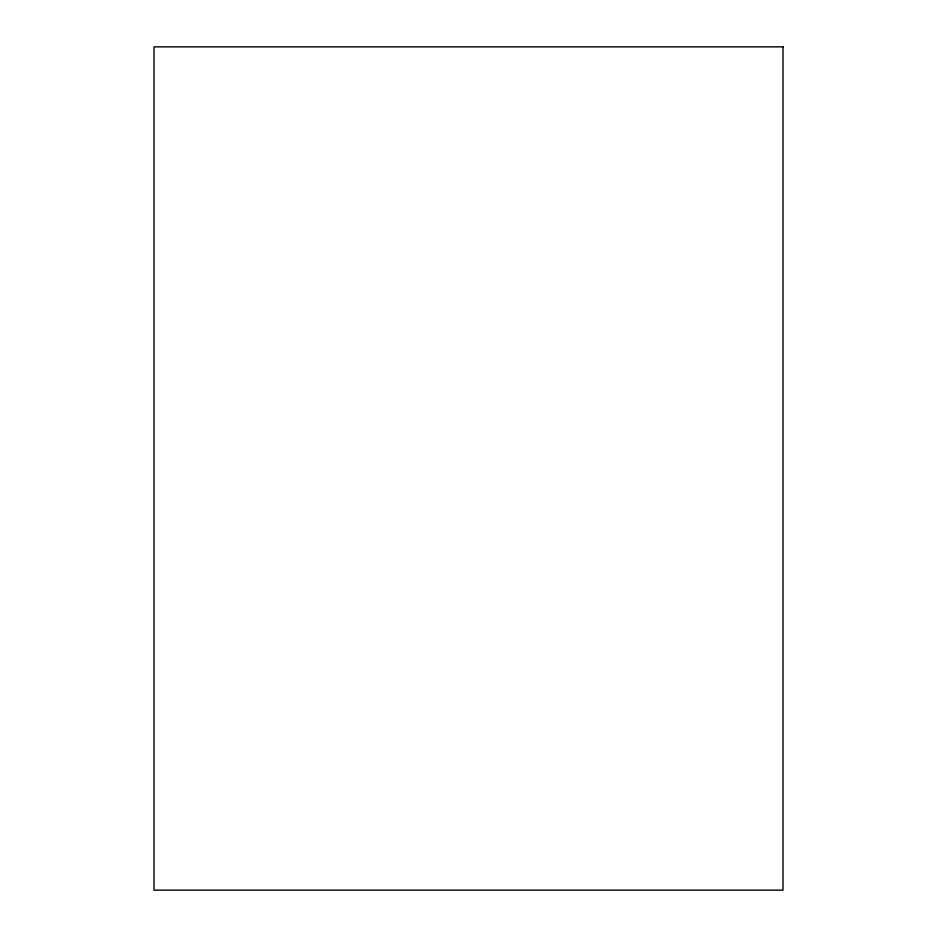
<?xml version="1.0" encoding="UTF-8"?>
<svg xmlns="http://www.w3.org/2000/svg" width="937" height="937" viewBox="0 0 937 937"><rect width="100%" height="100%" fill="white"/><g stroke="black" fill="none" stroke-linecap="round" stroke-linejoin="round"><path stroke-width="1.41" d="M783.004 46.85L153.996 46.85L153.996 890.15L783.004 890.15L783.004 46.85"/></g></svg>
